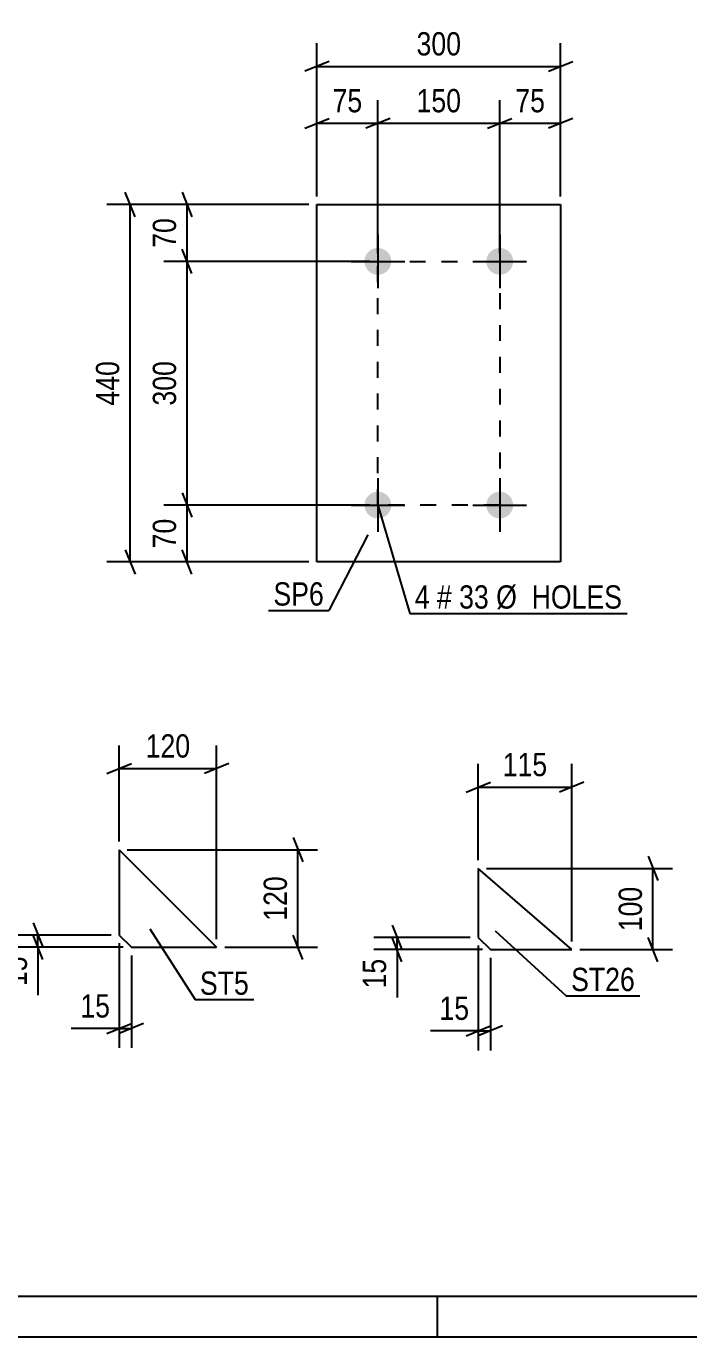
# Model space of a CAD drawing. Header units: millimetres. Extents: x 0 to 420, y 0 to 297.
# Drawn here: x 159.3 to 240.9, y 0 to 161.3 of the extents above; entities that cross this region are included whole.
import ezdxf

# ---------------------------------------------------------------- set-up
doc = ezdxf.new("R2010")
doc.units = ezdxf.units.MM
doc.linetypes.add('DXK_LINE_DOT2', pattern=[3.9198, 1.9599, -1.9599])
doc.styles.add('Arial Narrow', font='ARIALN.TTF', dxfattribs={"height": 0.2})

# ---------------------------------------------------------------- blocks, each defined once
blk = doc.blocks.new('Unknown-284856704-1134')
at = {"color": 5, "linetype": 'Continuous'}
for p, q in [((5, 5), (415, 5)), ((210, 0), (210, 5)), ((0, 0), (420, 0))]:
    blk.add_line(p, q, dxfattribs=at)
blk = doc.blocks.new('Part-284856704-8914 - 8913')
at = {"color": 2, "linetype": 'Continuous'}
for p, q in [((195.14, 95.38), (195.14, 139.38)), ((195.14, 139.38), (225.14, 139.38)), ((225.14, 139.38), (225.14, 95.38)), ((225.14, 95.38), (195.14, 95.38))]:
    blk.add_line(p, q, dxfattribs=at)
blk = doc.blocks.new('Bolt-284856704-8915 - 8913')
at = {"linetype": 'Continuous'}
for points in [[(202.64, 134.03, -1), (202.64, 130.73, -1)], [(217.64, 134.03, -1), (217.64, 130.73, -1)], [(202.64, 104.03, -1), (202.64, 100.73, -1)], [(217.64, 104.03, -1), (217.64, 100.73, -1)]]:
    blk.add_hatch(color=1, dxfattribs=at).paths.add_polyline_path(points)
at = {"color": 1, "linetype": 'Continuous'}
for p, q in [((202.64, 135.68), (202.64, 129.08)), ((217.64, 135.68), (217.64, 129.08)), ((199.34, 132.38), (205.94, 132.38)), ((214.34, 132.38), (220.94, 132.38)), ((202.64, 105.68), (202.64, 99.08)), ((217.64, 105.68), (217.64, 99.08)), ((199.34, 102.38), (205.94, 102.38)), ((214.34, 102.38), (220.94, 102.38))]:
    blk.add_line(p, q, dxfattribs=at)
blk = doc.blocks.new('Part-284856704-8932 - 8931')
at = {"color": 2, "linetype": 'Continuous'}
for p, q in [((170.79, 59.95), (170.79, 49.45)), ((170.79, 59.95), (182.79, 47.95)), ((170.79, 49.45), (172.29, 47.95)), ((172.29, 47.95), (182.79, 47.95))]:
    blk.add_line(p, q, dxfattribs=at)
blk = doc.blocks.new('Part-284856704-9052 - 9051')
at = {"color": 2, "linetype": 'Continuous'}
for p, q in [((215, 57.66), (215, 49.16)), ((226.5, 47.66), (215, 57.66)), ((215, 49.16), (216.5, 47.66)), ((216.5, 47.66), (226.5, 47.66))]:
    blk.add_line(p, q, dxfattribs=at)
blk = doc.blocks.new('Rectangle-284856704-11419 - 8913')
at = {"color": 1, "linetype": 'DXK_LINE_DOT2'}
blk.add_lwpolyline([(202.64, 132.38), (217.64, 132.38), (217.64, 102.38), (202.64, 102.38), (202.64, 132.38)], close=True, dxfattribs=at)
blk = doc.blocks.new('StraightDimension-284856704-9293 - 8913')
at = {"color": 7, "linetype": 'Continuous'}
for p, q in [((178.54, 140.88), (179.74, 137.88)), ((194.14, 139.38), (176.29, 139.38)), ((179.14, 132.38), (179.14, 139.38)), ((201.64, 132.38), (176.29, 132.38)), ((179.74, 130.88), (178.54, 133.88))]:
    blk.add_line(p, q, dxfattribs=at)
at = {"color": 0}
blk.add_wipeout([(178.39, 138.31), (174.19, 138.31), (174.19, 133.45), (178.39, 133.45)], dxfattribs=at)
at = {"color": 3, "style": 'Arial Narrow'}
blk.add_text('70', height=2.863, rotation=90.0002, dxfattribs=at).set_placement((177.79, 134.05))
blk = doc.blocks.new('StraightDimension-284856704-9294 - 8913')
at = {"color": 7, "linetype": 'Continuous'}
for p, q in [((201.64, 132.38), (176.29, 132.38)), ((179.74, 130.88), (178.54, 133.88)), ((179.14, 102.38), (179.14, 132.38)), ((178.54, 103.88), (179.74, 100.88)), ((201.64, 102.38), (176.29, 102.38))]:
    blk.add_line(p, q, dxfattribs=at)
at = {"color": 0}
blk.add_wipeout([(178.39, 120.72), (174.19, 120.72), (174.19, 114.03), (178.39, 114.03)], dxfattribs=at)
at = {"color": 3, "style": 'Arial Narrow'}
blk.add_text('300', height=2.863, rotation=90.0002, dxfattribs=at).set_placement((177.79, 114.63))
blk = doc.blocks.new('StraightDimension-284856704-9295 - 8913')
at = {"color": 7, "linetype": 'Continuous'}
for p, q in [((178.54, 103.88), (179.74, 100.88)), ((201.64, 102.38), (176.29, 102.38)), ((179.14, 95.38), (179.14, 102.38)), ((179.74, 93.88), (178.54, 96.88)), ((194.14, 95.38), (176.29, 95.38))]:
    blk.add_line(p, q, dxfattribs=at)
at = {"color": 0}
blk.add_wipeout([(178.39, 101.3), (174.19, 101.3), (174.19, 96.45), (178.39, 96.45)], dxfattribs=at)
at = {"color": 3, "style": 'Arial Narrow'}
blk.add_text('70', height=2.863, rotation=90.0002, dxfattribs=at).set_placement((177.79, 97.05))
blk = doc.blocks.new('StraightDimension-284856704-9305 - 8913')
at = {"color": 7, "linetype": 'Continuous'}
for p, q in [((172.74, 137.88), (171.54, 140.88)), ((194.14, 139.38), (169.29, 139.38)), ((172.14, 95.38), (172.14, 139.38)), ((171.54, 96.88), (172.74, 93.88)), ((194.14, 95.38), (169.29, 95.38))]:
    blk.add_line(p, q, dxfattribs=at)
at = {"color": 0}
blk.add_wipeout([(171.39, 120.72), (167.19, 120.72), (167.19, 114.03), (171.39, 114.03)], dxfattribs=at)
at = {"color": 3, "style": 'Arial Narrow'}
blk.add_text('440', height=2.863, rotation=90.0002, dxfattribs=at).set_placement((170.79, 114.63))
blk = doc.blocks.new('StraightDimension-284856704-9309 - 8913')
at = {"color": 7, "linetype": 'Continuous'}
for p, q in [((217.64, 133.38), (217.64, 152.23)), ((225.14, 140.38), (225.14, 152.23)), ((216.14, 148.78), (219.14, 149.98)), ((217.64, 149.38), (225.14, 149.38)), ((226.64, 149.98), (223.64, 148.78))]:
    blk.add_line(p, q, dxfattribs=at)
at = {"color": 0}
blk.add_wipeout([(223.82, 150.13), (223.82, 154.33), (218.96, 154.33), (218.96, 150.13)], dxfattribs=at)
at = {"color": 3, "style": 'Arial Narrow'}
blk.add_text('75', height=2.863, dxfattribs=at).set_placement((219.56, 150.73))
blk = doc.blocks.new('StraightDimension-284856704-9310 - 8913')
at = {"color": 7, "linetype": 'Continuous'}
for p, q in [((202.64, 133.38), (202.64, 152.23)), ((217.64, 133.38), (217.64, 152.23)), ((204.14, 149.98), (201.14, 148.78)), ((202.64, 149.38), (217.64, 149.38)), ((216.14, 148.78), (219.14, 149.98))]:
    blk.add_line(p, q, dxfattribs=at)
at = {"color": 0}
blk.add_wipeout([(213.48, 150.13), (213.48, 154.33), (206.8, 154.33), (206.8, 150.13)], dxfattribs=at)
at = {"color": 3, "style": 'Arial Narrow'}
blk.add_text('150', height=2.863, dxfattribs=at).set_placement((207.4, 150.73))
blk = doc.blocks.new('StraightDimension-284856704-9311 - 8913')
at = {"color": 7, "linetype": 'Continuous'}
for p, q in [((195.14, 140.38), (195.14, 152.23)), ((202.64, 133.38), (202.64, 152.23)), ((193.64, 148.78), (196.64, 149.98)), ((195.14, 149.38), (202.64, 149.38)), ((204.14, 149.98), (201.14, 148.78))]:
    blk.add_line(p, q, dxfattribs=at)
at = {"color": 0}
blk.add_wipeout([(201.32, 150.13), (201.32, 154.33), (196.46, 154.33), (196.46, 150.13)], dxfattribs=at)
at = {"color": 3, "style": 'Arial Narrow'}
blk.add_text('75', height=2.863, dxfattribs=at).set_placement((197.06, 150.73))
blk = doc.blocks.new('StraightDimension-284856704-9321 - 8913')
at = {"color": 7, "linetype": 'Continuous'}
for p, q in [((195.14, 140.38), (195.14, 159.23)), ((225.14, 140.38), (225.14, 159.23)), ((196.64, 156.98), (193.64, 155.78)), ((223.64, 155.78), (226.64, 156.98)), ((195.14, 156.38), (225.14, 156.38))]:
    blk.add_line(p, q, dxfattribs=at)
at = {"color": 0}
blk.add_wipeout([(213.48, 157.13), (213.48, 161.33), (206.8, 161.33), (206.8, 157.13)], dxfattribs=at)
at = {"color": 3, "style": 'Arial Narrow'}
blk.add_text('300', height=2.863, dxfattribs=at).set_placement((207.4, 157.73))
blk = doc.blocks.new('StraightDimension-284856704-9381 - 8931')
at = {"color": 7, "linetype": 'Continuous'}
for p, q in [((192.19, 61.45), (193.39, 58.45)), ((171.79, 59.95), (195.19, 59.95)), ((192.79, 47.95), (192.79, 59.95)), ((193.39, 46.45), (192.19, 49.45)), ((183.79, 47.95), (195.19, 47.95))]:
    blk.add_line(p, q, dxfattribs=at)
at = {"color": 0}
blk.add_wipeout([(192.04, 57.29), (187.84, 57.29), (187.84, 50.61), (192.04, 50.61)], dxfattribs=at)
at = {"color": 3, "style": 'Arial Narrow'}
blk.add_text('120', height=2.863, rotation=90.0002, dxfattribs=at).set_placement((191.44, 51.21))
blk = doc.blocks.new('StraightDimension-284856704-9373 - 8931')
at = {"color": 7, "linetype": 'Continuous'}
for p, q in [((170.79, 60.95), (170.79, 72.8)), ((182.79, 48.95), (182.79, 72.8)), ((169.29, 69.35), (172.29, 70.55)), ((170.79, 69.95), (182.79, 69.95)), ((184.29, 70.55), (181.29, 69.35))]:
    blk.add_line(p, q, dxfattribs=at)
at = {"color": 0}
blk.add_wipeout([(180.13, 70.7), (180.13, 74.9), (173.45, 74.9), (173.45, 70.7)], dxfattribs=at)
at = {"color": 3, "style": 'Arial Narrow'}
blk.add_text('120', height=2.863, dxfattribs=at).set_placement((174.05, 71.3))
blk = doc.blocks.new('StraightDimension-284856704-9377 - 8931')
at = {"color": 7, "linetype": 'Continuous'}
for p, q in [((160.19, 50.95), (161.39, 47.95)), ((169.79, 49.45), (157.94, 49.45)), ((161.39, 46.45), (160.19, 49.45)), ((160.79, 47.95), (160.79, 49.45)), ((171.29, 47.95), (157.94, 47.95))]:
    blk.add_line(p, q, dxfattribs=at)
at = {"color": 0}
blk.add_wipeout([(160.04, 47.43), (155.84, 47.43), (155.84, 42.57), (160.04, 42.57)], dxfattribs=at)
at = {"color": 7, "linetype": 'Continuous'}
blk.add_line((160.79, 47.95), (160.79, 42.05), dxfattribs=at)
blk.add_line((160.79, 47.95), (160.79, 42.05), dxfattribs=at)
at = {"color": 3, "style": 'Arial Narrow'}
blk.add_text('15', height=2.863, rotation=90.0002, dxfattribs=at).set_placement((159.44, 43.17))
blk = doc.blocks.new('StraightDimension-284856704-9369 - 8931')
at = {"color": 7, "linetype": 'Continuous'}
for p, q in [((170.79, 48.45), (170.79, 35.55)), ((172.29, 46.95), (172.29, 35.55)), ((169.29, 37.35), (172.29, 38.55)), ((173.79, 38.55), (170.79, 37.35)), ((170.79, 37.95), (172.29, 37.95))]:
    blk.add_line(p, q, dxfattribs=at)
at = {"color": 0}
blk.add_wipeout([(170.26, 38.7), (170.26, 42.9), (165.41, 42.9), (165.41, 38.7)], dxfattribs=at)
at = {"color": 7, "linetype": 'Continuous'}
blk.add_line((170.79, 37.95), (164.88, 37.95), dxfattribs=at)
blk.add_line((170.79, 37.95), (164.88, 37.95), dxfattribs=at)
at = {"color": 3, "style": 'Arial Narrow'}
blk.add_text('15', height=2.863, dxfattribs=at).set_placement((166.01, 39.3))
blk = doc.blocks.new('StraightDimension-284856704-9551 - 9051')
at = {"color": 7, "linetype": 'Continuous'}
for p, q in [((204.4, 50.66), (205.6, 47.66)), ((214, 49.16), (202.15, 49.16)), ((205.6, 46.16), (204.4, 49.16)), ((205, 47.66), (205, 49.16)), ((215.5, 47.66), (202.15, 47.66))]:
    blk.add_line(p, q, dxfattribs=at)
at = {"color": 0}
blk.add_wipeout([(204.25, 47.14), (200.05, 47.14), (200.05, 42.28), (204.25, 42.28)], dxfattribs=at)
at = {"color": 7, "linetype": 'Continuous'}
blk.add_line((205, 47.66), (205, 41.76), dxfattribs=at)
blk.add_line((205, 47.66), (205, 41.76), dxfattribs=at)
at = {"color": 3, "style": 'Arial Narrow'}
blk.add_text('15', height=2.863, rotation=90.0002, dxfattribs=at).set_placement((203.65, 42.88))
blk = doc.blocks.new('StraightDimension-284856704-9543 - 9051')
at = {"color": 7, "linetype": 'Continuous'}
for p, q in [((215, 48.16), (215, 35.26)), ((216.5, 46.66), (216.5, 35.26)), ((213.5, 37.06), (216.5, 38.26)), ((218, 38.26), (215, 37.06)), ((215, 37.66), (216.5, 37.66))]:
    blk.add_line(p, q, dxfattribs=at)
at = {"color": 0}
blk.add_wipeout([(214.48, 38.41), (214.48, 42.61), (209.62, 42.61), (209.62, 38.41)], dxfattribs=at)
at = {"color": 7, "linetype": 'Continuous'}
blk.add_line((215, 37.66), (209.1, 37.66), dxfattribs=at)
blk.add_line((215, 37.66), (209.1, 37.66), dxfattribs=at)
at = {"color": 3, "style": 'Arial Narrow'}
blk.add_text('15', height=2.863, dxfattribs=at).set_placement((210.22, 39.01))
blk = doc.blocks.new('StraightDimension-284856704-9555 - 9051')
at = {"color": 7, "linetype": 'Continuous'}
for p, q in [((235.9, 59.16), (237.1, 56.16)), ((216, 57.66), (238.9, 57.66)), ((236.5, 47.66), (236.5, 57.66)), ((237.1, 46.16), (235.9, 49.16)), ((227.5, 47.66), (238.9, 47.66))]:
    blk.add_line(p, q, dxfattribs=at)
at = {"color": 0}
blk.add_wipeout([(235.75, 56), (231.55, 56), (231.55, 49.32), (235.75, 49.32)], dxfattribs=at)
at = {"color": 3, "style": 'Arial Narrow'}
blk.add_text('100', height=2.863, rotation=90.0002, dxfattribs=at).set_placement((235.15, 49.92))
blk = doc.blocks.new('StraightDimension-284856704-9547 - 9051')
at = {"color": 7, "linetype": 'Continuous'}
for p, q in [((215, 58.66), (215, 70.51)), ((226.5, 48.66), (226.5, 70.51)), ((213.5, 67.06), (216.5, 68.26)), ((228, 68.26), (225, 67.06)), ((215, 67.66), (226.5, 67.66))]:
    blk.add_line(p, q, dxfattribs=at)
at = {"color": 0}
blk.add_wipeout([(224.1, 68.41), (224.1, 72.61), (217.41, 72.61), (217.41, 68.41)], dxfattribs=at)
at = {"color": 3, "style": 'Arial Narrow'}
blk.add_text('115', height=2.863, dxfattribs=at).set_placement((218.01, 69.01))
blk = doc.blocks.new('Mark-284856704-9593 - 8913')
at = {"color": 0}
for points in [[(209.01, 89.64), (209.01, 92.64), (207.19, 92.64), (207.19, 89.64)], [(211.74, 89.64), (211.74, 92.64), (209.91, 92.64), (209.91, 89.64)], [(216.3, 89.64), (216.3, 92.64), (212.64, 92.64), (212.64, 89.64)], [(232.73, 89.64), (232.73, 92.64), (217.2, 92.64), (217.2, 89.64)]]:
    blk.add_wipeout(points, dxfattribs=at)
for points in [[(209.01, 89.64), (209.01, 92.64), (207.19, 92.64), (207.19, 89.64)], [(211.74, 89.64), (211.74, 92.64), (209.91, 92.64), (209.91, 89.64)], [(216.3, 89.64), (216.3, 92.64), (212.64, 92.64), (212.64, 89.64)], [(232.73, 89.64), (232.73, 92.64), (217.2, 92.64), (217.2, 89.64)]]:
    blk.add_wipeout(points, dxfattribs=at)
at = {"color": 7, "linetype": 'Continuous'}
for p, q in [((202.64, 102.38), (206.59, 89.04)), ((206.59, 89.04), (233.33, 89.04))]:
    blk.add_line(p, q, dxfattribs=at)
at = {"color": 3, "style": 'Arial Narrow'}
for s, height, p in [('4', 2.86, (207.19, 89.64)), ('#', 2.86, (209.91, 89.64)), ('33', 2.863, (212.64, 89.64)), ('Ø  HOLES', 2.863, (217.2, 89.64))]:
    blk.add_text(s, height=height, dxfattribs=at).set_placement(p)
blk = doc.blocks.new('Mark-284856704-9590 - 8913')
at = {"color": 0}
blk.add_wipeout([(195.99, 90.01), (195.99, 93.01), (189.78, 93.01), (189.78, 90.01)], dxfattribs=at)
blk.add_wipeout([(195.99, 90.01), (195.99, 93.01), (189.78, 93.01), (189.78, 90.01)], dxfattribs=at)
at = {"color": 30, "linetype": 'Continuous'}
for p in [(201.4, 98.71), (189.18, 89.41)]:
    blk.add_line(p, (196.59, 89.41), dxfattribs=at)
at = {"color": 3, "style": 'Arial Narrow'}
blk.add_text('SP6', height=2.863, dxfattribs=at).set_placement((189.78, 90.01))
blk = doc.blocks.new('Mark-284856704-9598 - 8931')
at = {"color": 0}
blk.add_wipeout([(186.75, 42.1), (186.75, 45.1), (180.73, 45.1), (180.73, 42.1)], dxfattribs=at)
blk.add_wipeout([(186.75, 42.1), (186.75, 45.1), (180.73, 45.1), (180.73, 42.1)], dxfattribs=at)
at = {"color": 30, "linetype": 'Continuous'}
for p, q in [((174.57, 50.22), (180.13, 41.5)), ((180.13, 41.5), (187.35, 41.5))]:
    blk.add_line(p, q, dxfattribs=at)
at = {"color": 3, "style": 'Arial Narrow'}
blk.add_text('ST5', height=2.863, dxfattribs=at).set_placement((180.73, 42.1))
blk = doc.blocks.new('Mark-284856704-9628 - 9051')
at = {"color": 0}
blk.add_wipeout([(234.28, 42.56), (234.28, 45.56), (226.43, 45.56), (226.43, 42.56)], dxfattribs=at)
blk.add_wipeout([(234.28, 42.56), (234.28, 45.56), (226.43, 45.56), (226.43, 42.56)], dxfattribs=at)
at = {"color": 30, "linetype": 'Continuous'}
for p, q in [((217.06, 49.99), (225.83, 41.96)), ((225.83, 41.96), (234.88, 41.96))]:
    blk.add_line(p, q, dxfattribs=at)
at = {"color": 3, "style": 'Arial Narrow'}
blk.add_text('ST26', height=2.863, dxfattribs=at).set_placement((226.43, 42.56))

msp = doc.modelspace()

# ---------------------------------------------------------------- block references
for name in ['Unknown-284856704-1134', 'Part-284856704-8914 - 8913', 'Bolt-284856704-8915 - 8913', 'Rectangle-284856704-11419 - 8913', 'Part-284856704-8932 - 8931', 'Part-284856704-9052 - 9051']:
    msp.add_blockref(name, (0, 0))

# ---------------------------------------------------------------- next in the draw order: block references
for name in ['StraightDimension-284856704-9309 - 8913', 'StraightDimension-284856704-9293 - 8913', 'Mark-284856704-9593 - 8913', 'StraightDimension-284856704-9381 - 8931', 'StraightDimension-284856704-9551 - 9051']:
    msp.add_blockref(name, (0, 0))

# ---------------------------------------------------------------- next in the draw order: block references
for name in ['StraightDimension-284856704-9294 - 8913', 'StraightDimension-284856704-9373 - 8931', 'StraightDimension-284856704-9543 - 9051']:
    msp.add_blockref(name, (0, 0))

# ---------------------------------------------------------------- next in the draw order: block references
for name in ['StraightDimension-284856704-9310 - 8913', 'StraightDimension-284856704-9295 - 8913', 'StraightDimension-284856704-9555 - 9051', 'StraightDimension-284856704-9377 - 8931']:
    msp.add_blockref(name, (0, 0))

# ---------------------------------------------------------------- next in the draw order: block references
for name in ['StraightDimension-284856704-9305 - 8913', 'StraightDimension-284856704-9547 - 9051', 'StraightDimension-284856704-9369 - 8931']:
    msp.add_blockref(name, (0, 0))

# ---------------------------------------------------------------- next in the draw order: block references
for name in ['StraightDimension-284856704-9311 - 8913', 'Mark-284856704-9590 - 8913', 'Mark-284856704-9598 - 8931', 'Mark-284856704-9628 - 9051']:
    msp.add_blockref(name, (0, 0))

# ---------------------------------------------------------------- next in the draw order: block references
msp.add_blockref('StraightDimension-284856704-9321 - 8913', (0, 0))

doc.saveas('drawing.dxf')
